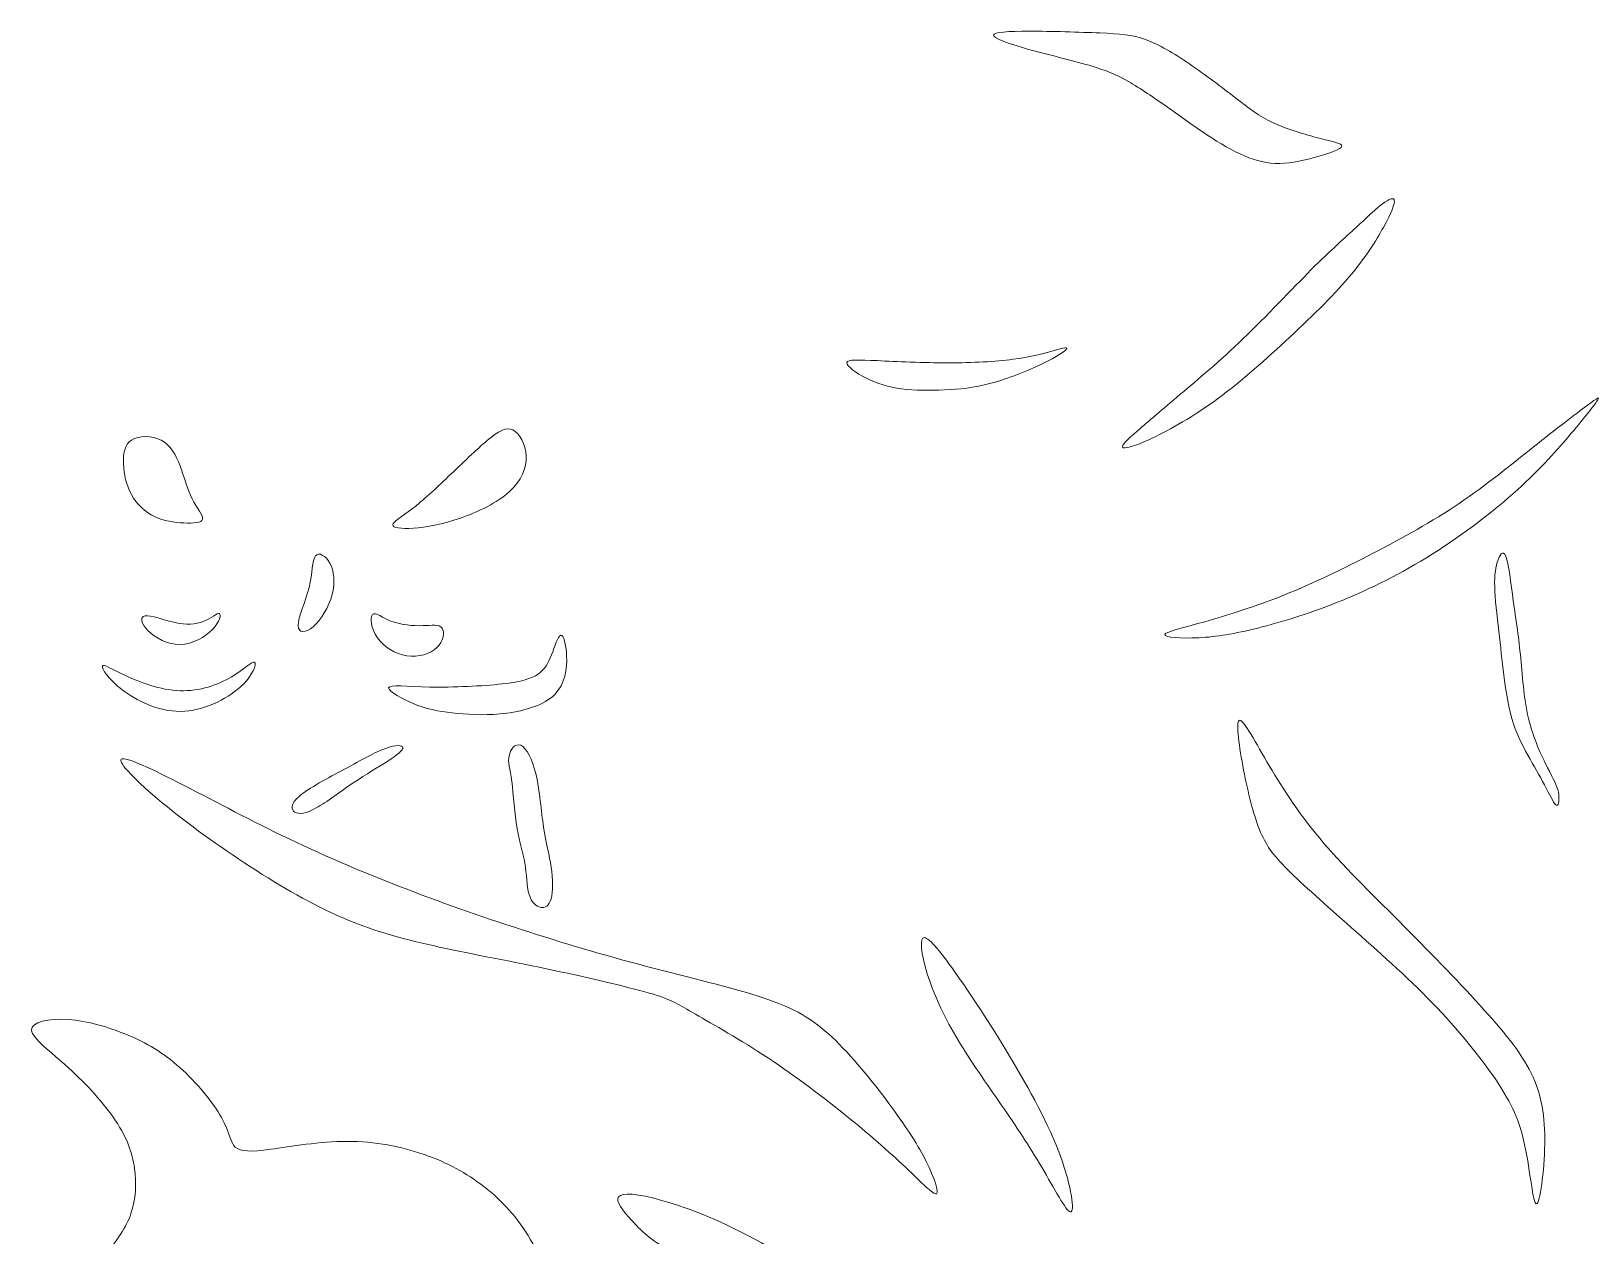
# Model space of a CAD drawing. Header units: millimetres. Extents: x -6423 to -1759, y 6 to 2012.
# Drawn here: x -2096.12 to -2071.8, y 1458.95 to 1477.71 of the extents above; entities that cross this region are included whole.
import ezdxf

# ---------------------------------------------------------------- set-up
doc = ezdxf.new("R2010")
doc.units = ezdxf.units.MM
doc.header["$MEASUREMENT"] = 0
doc.layers.add('layer 1', color=7, linetype='Continuous')

msp = doc.modelspace()

# ---------------------------------------------------------------- linework, layer by layer
at = {"layer": 'layer 1', "color": 177, "lineweight": 9}
for points, knots in [([(-2081.1218, 1477.6457), (-2081.1218, 1477.6937), (-2080.8957, 1477.7073), (-2080.5601, 1477.7073), (-2080.5601, 1477.7073), (-2080.2243, 1477.7073), (-2079.779, 1477.6937), (-2079.464, 1477.6799), (-2079.464, 1477.6799), (-2079.1489, 1477.6663), (-2078.9639, 1477.6526), (-2078.7549, 1477.5771), (-2078.7549, 1477.5771), (-2078.546, 1477.5017), (-2078.3131, 1477.3648), (-2078.0665, 1477.197), (-2078.0665, 1477.197), (-2077.8198, 1477.0292), (-2077.5595, 1476.8304), (-2077.3506, 1476.6695), (-2077.3506, 1476.6695), (-2077.1418, 1476.5085), (-2076.9842, 1476.3852), (-2076.7649, 1476.2825), (-2076.7649, 1476.2825), (-2076.5458, 1476.1798), (-2076.2649, 1476.0975), (-2076.0491, 1476.0427), (-2076.0491, 1476.0427), (-2075.8332, 1475.9879), (-2075.6826, 1475.9605), (-2075.6928, 1475.9159), (-2075.6928, 1475.9159), (-2075.703, 1475.8715), (-2075.8745, 1475.8098), (-2076.0662, 1475.7549), (-2076.0662, 1475.7549), (-2076.258, 1475.7001), (-2076.4705, 1475.6522), (-2076.6622, 1475.6488), (-2076.6622, 1475.6488), (-2076.8541, 1475.6453), (-2077.0252, 1475.6865), (-2077.2102, 1475.7651), (-2077.2102, 1475.7651), (-2077.3952, 1475.8441), (-2077.594, 1475.9605), (-2077.796, 1476.094), (-2077.796, 1476.094), (-2077.998, 1476.2277), (-2078.2035, 1476.3784), (-2078.4125, 1476.5256), (-2078.4125, 1476.5256), (-2078.6213, 1476.673), (-2078.8337, 1476.8168), (-2079.0187, 1476.9229), (-2079.0187, 1476.9229), (-2079.2037, 1477.0292), (-2079.3613, 1477.0977), (-2079.632, 1477.1763), (-2079.632, 1477.1763), (-2079.9025, 1477.2551), (-2080.2861, 1477.3443), (-2080.5909, 1477.4299), (-2080.5909, 1477.4299), (-2080.8957, 1477.5156), (-2081.1218, 1477.5977), (-2081.1218, 1477.6457)], [0, 0, 0, 0, 0.0555556, 0.0555556, 0.0555556, 0.0555556, 0.1111111, 0.1111111, 0.1111111, 0.1111111, 0.1666667, 0.1666667, 0.1666667, 0.1666667, 0.2222222, 0.2222222, 0.2222222, 0.2222222, 0.2777778, 0.2777778, 0.2777778, 0.2777778, 0.3333333, 0.3333333, 0.3333333, 0.3333333, 0.3888889, 0.3888889, 0.3888889, 0.3888889, 0.4444444, 0.4444444, 0.4444444, 0.4444444, 0.5, 0.5, 0.5, 0.5, 0.5555556, 0.5555556, 0.5555556, 0.5555556, 0.6111111, 0.6111111, 0.6111111, 0.6111111, 0.6666667, 0.6666667, 0.6666667, 0.6666667, 0.7222222, 0.7222222, 0.7222222, 0.7222222, 0.7777778, 0.7777778, 0.7777778, 0.7777778, 0.8333333, 0.8333333, 0.8333333, 0.8333333, 0.8888889, 0.8888889, 0.8888889, 0.8888889, 1, 1, 1, 1]), ([(-2079.1114, 1471.2269), (-2079.1352, 1471.2543), (-2079.0394, 1471.3433), (-2078.8785, 1471.4838), (-2078.8785, 1471.4838), (-2078.7176, 1471.6242), (-2078.4913, 1471.8161), (-2078.2105, 1472.0524), (-2078.2105, 1472.0524), (-2077.9295, 1472.2887), (-2077.594, 1472.5695), (-2077.2309, 1472.919), (-2077.2309, 1472.919), (-2076.8678, 1473.2683), (-2076.4773, 1473.6861), (-2076.169, 1473.9944), (-2076.169, 1473.9944), (-2075.8607, 1474.3026), (-2075.6347, 1474.5014), (-2075.4703, 1474.6522), (-2075.4703, 1474.6522), (-2075.306, 1474.8027), (-2075.2031, 1474.9055), (-2075.1004, 1474.9878), (-2075.1004, 1474.9878), (-2074.9977, 1475.0699), (-2074.895, 1475.1316), (-2074.8778, 1475.0803), (-2074.8778, 1475.0803), (-2074.8607, 1475.0288), (-2074.9291, 1474.8645), (-2075.0457, 1474.6522), (-2075.0457, 1474.6522), (-2075.162, 1474.4397), (-2075.3264, 1474.1793), (-2075.5869, 1473.8745), (-2075.5869, 1473.8745), (-2075.8472, 1473.5697), (-2076.2033, 1473.2203), (-2076.5733, 1472.8778), (-2076.5733, 1472.8778), (-2076.9431, 1472.5352), (-2077.3268, 1472.1996), (-2077.7002, 1471.9324), (-2077.7002, 1471.9324), (-2078.0735, 1471.6653), (-2078.4364, 1471.4666), (-2078.69, 1471.3502), (-2078.69, 1471.3502), (-2078.9436, 1471.2338), (-2079.0873, 1471.1995), (-2079.1114, 1471.2269)], [0, 0, 0, 0, 0.0714286, 0.0714286, 0.0714286, 0.0714286, 0.1428571, 0.1428571, 0.1428571, 0.1428571, 0.2142857, 0.2142857, 0.2142857, 0.2142857, 0.2857143, 0.2857143, 0.2857143, 0.2857143, 0.3571429, 0.3571429, 0.3571429, 0.3571429, 0.4285714, 0.4285714, 0.4285714, 0.4285714, 0.5, 0.5, 0.5, 0.5, 0.5714286, 0.5714286, 0.5714286, 0.5714286, 0.6428571, 0.6428571, 0.6428571, 0.6428571, 0.7142857, 0.7142857, 0.7142857, 0.7142857, 0.7857143, 0.7857143, 0.7857143, 0.7857143, 0.8571429, 0.8571429, 0.8571429, 0.8571429, 1, 1, 1, 1]), ([(-2083.4064, 1472.5456), (-2083.3962, 1472.597), (-2083.2249, 1472.5901), (-2082.9304, 1472.5764), (-2082.9304, 1472.5764), (-2082.6358, 1472.5627), (-2082.218, 1472.5422), (-2081.8308, 1472.5422), (-2081.8308, 1472.5422), (-2081.4438, 1472.5422), (-2081.0876, 1472.5627), (-2080.8204, 1472.597), (-2080.8204, 1472.597), (-2080.5533, 1472.6311), (-2080.3752, 1472.6791), (-2080.228, 1472.7202), (-2080.228, 1472.7202), (-2080.0806, 1472.7614), (-2079.964, 1472.7957), (-2079.9779, 1472.7647), (-2079.9779, 1472.7647), (-2079.9915, 1472.734), (-2080.1355, 1472.6381), (-2080.3615, 1472.5284), (-2080.3615, 1472.5284), (-2080.5876, 1472.4188), (-2080.8958, 1472.2955), (-2081.1631, 1472.2236), (-2081.1631, 1472.2236), (-2081.4301, 1472.1518), (-2081.6562, 1472.1312), (-2081.8856, 1472.1207), (-2081.8856, 1472.1207), (-2082.1153, 1472.1105), (-2082.3481, 1472.1105), (-2082.5536, 1472.1379), (-2082.5536, 1472.1379), (-2082.7591, 1472.1654), (-2082.9373, 1472.2202), (-2083.1017, 1472.3025), (-2083.1017, 1472.3025), (-2083.266, 1472.3847), (-2083.4167, 1472.4941), (-2083.4064, 1472.5456)], [0, 0, 0, 0, 0.0833333, 0.0833333, 0.0833333, 0.0833333, 0.1666667, 0.1666667, 0.1666667, 0.1666667, 0.25, 0.25, 0.25, 0.25, 0.3333333, 0.3333333, 0.3333333, 0.3333333, 0.4166667, 0.4166667, 0.4166667, 0.4166667, 0.5, 0.5, 0.5, 0.5, 0.5833333, 0.5833333, 0.5833333, 0.5833333, 0.6666667, 0.6666667, 0.6666667, 0.6666667, 0.75, 0.75, 0.75, 0.75, 0.8333333, 0.8333333, 0.8333333, 0.8333333, 1, 1, 1, 1]), ([(-2078.4536, 1468.3088), (-2078.4503, 1468.3498), (-2078.1831, 1468.4115), (-2077.8302, 1468.5107), (-2077.8302, 1468.5107), (-2077.4775, 1468.6101), (-2077.0391, 1468.7471), (-2076.5869, 1468.9286), (-2076.5869, 1468.9286), (-2076.1349, 1469.1102), (-2075.669, 1469.3361), (-2075.2065, 1469.576), (-2075.2065, 1469.576), (-2074.7443, 1469.8157), (-2074.2853, 1470.0691), (-2073.8639, 1470.3535), (-2073.8639, 1470.3535), (-2073.4427, 1470.6377), (-2073.0591, 1470.9528), (-2072.7096, 1471.2303), (-2072.7096, 1471.2303), (-2072.3603, 1471.5079), (-2072.0452, 1471.7474), (-2071.8704, 1471.8776), (-2071.8704, 1471.8776), (-2071.6959, 1472.0078), (-2071.6616, 1472.0285), (-2071.7233, 1471.9392), (-2071.7233, 1471.9392), (-2071.7849, 1471.8502), (-2071.9425, 1471.6516), (-2072.1581, 1471.3982), (-2072.1581, 1471.3982), (-2072.3739, 1471.1448), (-2072.6481, 1470.8365), (-2073.0283, 1470.5007), (-2073.0283, 1470.5007), (-2073.4084, 1470.1651), (-2073.8947, 1469.8021), (-2074.3743, 1469.5074), (-2074.3743, 1469.5074), (-2074.8538, 1469.213), (-2075.3264, 1468.9868), (-2075.7752, 1468.8087), (-2075.7752, 1468.8087), (-2076.2238, 1468.6305), (-2076.6486, 1468.5004), (-2077.0048, 1468.4115), (-2077.0048, 1468.4115), (-2077.3611, 1468.3224), (-2077.6487, 1468.2744), (-2077.9227, 1468.2608), (-2077.9227, 1468.2608), (-2078.1968, 1468.2469), (-2078.4571, 1468.2675), (-2078.4536, 1468.3088)], [0, 0, 0, 0, 0.0666667, 0.0666667, 0.0666667, 0.0666667, 0.1333333, 0.1333333, 0.1333333, 0.1333333, 0.2, 0.2, 0.2, 0.2, 0.2666667, 0.2666667, 0.2666667, 0.2666667, 0.3333333, 0.3333333, 0.3333333, 0.3333333, 0.4, 0.4, 0.4, 0.4, 0.4666667, 0.4666667, 0.4666667, 0.4666667, 0.5333333, 0.5333333, 0.5333333, 0.5333333, 0.6, 0.6, 0.6, 0.6, 0.6666667, 0.6666667, 0.6666667, 0.6666667, 0.7333333, 0.7333333, 0.7333333, 0.7333333, 0.8, 0.8, 0.8, 0.8, 0.8666667, 0.8666667, 0.8666667, 0.8666667, 1, 1, 1, 1]), ([(-2090.4828, 1470.0211), (-2090.4794, 1470.0691), (-2090.3424, 1470.1446), (-2090.178, 1470.2712), (-2090.178, 1470.2712), (-2090.0137, 1470.398), (-2089.8218, 1470.5762), (-2089.6129, 1470.7747), (-2089.6129, 1470.7747), (-2089.4038, 1470.9733), (-2089.1779, 1471.1926), (-2089.0067, 1471.3365), (-2089.0067, 1471.3365), (-2088.8354, 1471.4805), (-2088.7189, 1471.5489), (-2088.6127, 1471.4975), (-2088.6127, 1471.4975), (-2088.5065, 1471.4462), (-2088.4108, 1471.2749), (-2088.4038, 1471.0899), (-2088.4038, 1471.0899), (-2088.3969, 1470.9049), (-2088.4792, 1470.7063), (-2088.6674, 1470.535), (-2088.6674, 1470.535), (-2088.8559, 1470.3637), (-2089.1505, 1470.2199), (-2089.4279, 1470.1239), (-2089.4279, 1470.1239), (-2089.7054, 1470.0281), (-2089.9658, 1469.9801), (-2090.1609, 1469.9664), (-2090.1609, 1469.9664), (-2090.356, 1469.9527), (-2090.4863, 1469.9733), (-2090.4828, 1470.0211)], [0, 0, 0, 0, 0.1, 0.1, 0.1, 0.1, 0.2, 0.2, 0.2, 0.2, 0.3, 0.3, 0.3, 0.3, 0.4, 0.4, 0.4, 0.4, 0.5, 0.5, 0.5, 0.5, 0.6, 0.6, 0.6, 0.6, 0.7, 0.7, 0.7, 0.7, 0.8, 0.8, 0.8, 0.8, 1, 1, 1, 1]), ([(-2093.4457, 1470.1069), (-2093.4593, 1470.0486), (-2093.5895, 1470.0419), (-2093.7368, 1470.0486), (-2093.7368, 1470.0486), (-2093.8841, 1470.0554), (-2094.0484, 1470.076), (-2094.1958, 1470.1479), (-2094.1958, 1470.1479), (-2094.343, 1470.2199), (-2094.4733, 1470.3432), (-2094.5554, 1470.4905), (-2094.5554, 1470.4905), (-2094.6376, 1470.6377), (-2094.6719, 1470.809), (-2094.6787, 1470.9666), (-2094.6787, 1470.9666), (-2094.6857, 1471.1242), (-2094.665, 1471.268), (-2094.5519, 1471.34), (-2094.5519, 1471.34), (-2094.4389, 1471.4118), (-2094.2334, 1471.4118), (-2094.0897, 1471.3365), (-2094.0897, 1471.3365), (-2093.9457, 1471.2611), (-2093.8635, 1471.1105), (-2093.7985, 1470.9392), (-2093.7985, 1470.9392), (-2093.7334, 1470.7679), (-2093.6854, 1470.5762), (-2093.61, 1470.4254), (-2093.61, 1470.4254), (-2093.5347, 1470.2747), (-2093.4318, 1470.1651), (-2093.4457, 1470.1069)], [0, 0, 0, 0, 0.1, 0.1, 0.1, 0.1, 0.2, 0.2, 0.2, 0.2, 0.3, 0.3, 0.3, 0.3, 0.4, 0.4, 0.4, 0.4, 0.5, 0.5, 0.5, 0.5, 0.6, 0.6, 0.6, 0.6, 0.7, 0.7, 0.7, 0.7, 0.8, 0.8, 0.8, 0.8, 1, 1, 1, 1]), ([(-2091.6885, 1469.5348), (-2091.7399, 1469.4663), (-2091.733, 1469.2677), (-2091.7879, 1469.0452), (-2091.7879, 1469.0452), (-2091.8426, 1468.8224), (-2091.9591, 1468.5757), (-2091.9591, 1468.4525), (-2091.9591, 1468.4525), (-2091.9591, 1468.3292), (-2091.8426, 1468.3292), (-2091.7228, 1468.4319), (-2091.7228, 1468.4319), (-2091.6029, 1468.5347), (-2091.4797, 1468.7401), (-2091.4282, 1468.9321), (-2091.4282, 1468.9321), (-2091.3769, 1469.1238), (-2091.3975, 1469.3018), (-2091.4625, 1469.4218), (-2091.4625, 1469.4218), (-2091.5276, 1469.5417), (-2091.6372, 1469.6034), (-2091.6885, 1469.5348)], [0, 0, 0, 0, 0.1428571, 0.1428571, 0.1428571, 0.1428571, 0.2857143, 0.2857143, 0.2857143, 0.2857143, 0.4285714, 0.4285714, 0.4285714, 0.4285714, 0.5714286, 0.5714286, 0.5714286, 0.5714286, 0.7142857, 0.7142857, 0.7142857, 0.7142857, 1, 1, 1, 1]), ([(-2073.1377, 1469.528), (-2073.0934, 1469.4184), (-2073.0591, 1469.1102), (-2073.0213, 1468.8327), (-2073.0213, 1468.8327), (-2072.9836, 1468.5552), (-2072.9425, 1468.3088), (-2072.9117, 1468.0004), (-2072.9117, 1468.0004), (-2072.8809, 1467.6922), (-2072.8603, 1467.3222), (-2072.7851, 1467.0037), (-2072.7851, 1467.0037), (-2072.7096, 1466.6852), (-2072.5795, 1466.418), (-2072.4871, 1466.2365), (-2072.4871, 1466.2365), (-2072.3946, 1466.0549), (-2072.3398, 1465.959), (-2072.3192, 1465.8563), (-2072.3192, 1465.8563), (-2072.2986, 1465.7534), (-2072.3123, 1465.6438), (-2072.3466, 1465.6507), (-2072.3466, 1465.6507), (-2072.3809, 1465.6576), (-2072.4356, 1465.7808), (-2072.5077, 1465.9178), (-2072.5077, 1465.9178), (-2072.5795, 1466.0549), (-2072.6686, 1466.2056), (-2072.761, 1466.37), (-2072.761, 1466.37), (-2072.8535, 1466.5343), (-2072.9494, 1466.7126), (-2073.0178, 1466.9214), (-2073.0178, 1466.9214), (-2073.0865, 1467.1303), (-2073.1275, 1467.3702), (-2073.1584, 1467.5962), (-2073.1584, 1467.5962), (-2073.1892, 1467.8223), (-2073.2098, 1468.0346), (-2073.2371, 1468.2745), (-2073.2371, 1468.2745), (-2073.2645, 1468.5142), (-2073.2989, 1468.7812), (-2073.3091, 1468.9833), (-2073.3091, 1468.9833), (-2073.3194, 1469.1855), (-2073.3056, 1469.3224), (-2073.2714, 1469.4356), (-2073.2714, 1469.4356), (-2073.2371, 1469.5486), (-2073.1824, 1469.6376), (-2073.1377, 1469.528)], [0, 0, 0, 0, 0.0666667, 0.0666667, 0.0666667, 0.0666667, 0.1333333, 0.1333333, 0.1333333, 0.1333333, 0.2, 0.2, 0.2, 0.2, 0.2666667, 0.2666667, 0.2666667, 0.2666667, 0.3333333, 0.3333333, 0.3333333, 0.3333333, 0.4, 0.4, 0.4, 0.4, 0.4666667, 0.4666667, 0.4666667, 0.4666667, 0.5333333, 0.5333333, 0.5333333, 0.5333333, 0.6, 0.6, 0.6, 0.6, 0.6666667, 0.6666667, 0.6666667, 0.6666667, 0.7333333, 0.7333333, 0.7333333, 0.7333333, 0.8, 0.8, 0.8, 0.8, 0.8666667, 0.8666667, 0.8666667, 0.8666667, 1, 1, 1, 1]), ([(-2094.343, 1468.6031), (-2094.2539, 1468.6169), (-2094.0484, 1468.5347), (-2093.8739, 1468.497), (-2093.8739, 1468.497), (-2093.6991, 1468.4594), (-2093.5551, 1468.4662), (-2093.4355, 1468.5142), (-2093.4355, 1468.5142), (-2093.3155, 1468.5621), (-2093.2195, 1468.6511), (-2093.1854, 1468.6375), (-2093.1854, 1468.6375), (-2093.1511, 1468.6238), (-2093.1785, 1468.5072), (-2093.2915, 1468.3909), (-2093.2915, 1468.3909), (-2093.4045, 1468.2745), (-2093.6033, 1468.1579), (-2093.7985, 1468.1544), (-2093.7985, 1468.1544), (-2093.9937, 1468.1511), (-2094.1854, 1468.2608), (-2094.2951, 1468.3702), (-2094.2951, 1468.3702), (-2094.4047, 1468.4799), (-2094.432, 1468.5895), (-2094.343, 1468.6031)], [0, 0, 0, 0, 0.125, 0.125, 0.125, 0.125, 0.25, 0.25, 0.25, 0.25, 0.375, 0.375, 0.375, 0.375, 0.5, 0.5, 0.5, 0.5, 0.625, 0.625, 0.625, 0.625, 0.75, 0.75, 0.75, 0.75, 1, 1, 1, 1]), ([(-2090.7981, 1468.6238), (-2090.7536, 1468.6648), (-2090.6439, 1468.5689), (-2090.4966, 1468.5142), (-2090.4966, 1468.5142), (-2090.3493, 1468.4594), (-2090.1644, 1468.4457), (-2090.017, 1468.4492), (-2090.017, 1468.4492), (-2089.8697, 1468.4525), (-2089.7602, 1468.4729), (-2089.7156, 1468.4115), (-2089.7156, 1468.4115), (-2089.6711, 1468.3498), (-2089.6917, 1468.2059), (-2089.7944, 1468.1066), (-2089.7944, 1468.1066), (-2089.8971, 1468.0071), (-2090.0821, 1467.9525), (-2090.2636, 1467.9798), (-2090.2636, 1467.9798), (-2090.4451, 1468.0072), (-2090.6233, 1468.1168), (-2090.7226, 1468.2608), (-2090.7226, 1468.2608), (-2090.822, 1468.4045), (-2090.8426, 1468.5827), (-2090.7981, 1468.6238)], [0, 0, 0, 0, 0.125, 0.125, 0.125, 0.125, 0.25, 0.25, 0.25, 0.25, 0.375, 0.375, 0.375, 0.375, 0.5, 0.5, 0.5, 0.5, 0.625, 0.625, 0.625, 0.625, 0.75, 0.75, 0.75, 0.75, 1, 1, 1, 1]), ([(-2090.548, 1467.4831), (-2090.5343, 1467.5346), (-2090.2671, 1467.5003), (-2089.904, 1467.4933), (-2089.904, 1467.4933), (-2089.541, 1467.4866), (-2089.0821, 1467.5072), (-2088.777, 1467.5413), (-2088.777, 1467.5413), (-2088.4722, 1467.5756), (-2088.3216, 1467.6236), (-2088.2188, 1467.6956), (-2088.2188, 1467.6956), (-2088.1161, 1467.7675), (-2088.0612, 1467.8633), (-2088.0098, 1467.9935), (-2088.0098, 1467.9935), (-2087.9585, 1468.1238), (-2087.9105, 1468.2881), (-2087.866, 1468.2984), (-2087.866, 1468.2984), (-2087.8216, 1468.3088), (-2087.7803, 1468.1648), (-2087.7736, 1467.9729), (-2087.7736, 1467.9729), (-2087.7668, 1467.7811), (-2087.7942, 1467.5413), (-2087.9585, 1467.377), (-2087.9585, 1467.377), (-2088.1229, 1467.2125), (-2088.4243, 1467.1235), (-2088.7051, 1467.0858), (-2088.7051, 1467.0858), (-2088.9861, 1467.0482), (-2089.2464, 1467.0618), (-2089.4724, 1467.0823), (-2089.4724, 1467.0823), (-2089.6985, 1467.1029), (-2089.8903, 1467.1303), (-2090.1062, 1467.2125), (-2090.1062, 1467.2125), (-2090.3218, 1467.2948), (-2090.5616, 1467.4318), (-2090.548, 1467.4831)], [0, 0, 0, 0, 0.0833333, 0.0833333, 0.0833333, 0.0833333, 0.1666667, 0.1666667, 0.1666667, 0.1666667, 0.25, 0.25, 0.25, 0.25, 0.3333333, 0.3333333, 0.3333333, 0.3333333, 0.4166667, 0.4166667, 0.4166667, 0.4166667, 0.5, 0.5, 0.5, 0.5, 0.5833333, 0.5833333, 0.5833333, 0.5833333, 0.6666667, 0.6666667, 0.6666667, 0.6666667, 0.75, 0.75, 0.75, 0.75, 0.8333333, 0.8333333, 0.8333333, 0.8333333, 1, 1, 1, 1]), ([(-2095.0075, 1467.8187), (-2094.9939, 1467.8565), (-2094.8704, 1467.7742), (-2094.6479, 1467.6715), (-2094.6479, 1467.6715), (-2094.4253, 1467.5688), (-2094.1033, 1467.4455), (-2093.7985, 1467.4353), (-2093.7985, 1467.4353), (-2093.4935, 1467.4249), (-2093.2059, 1467.5278), (-2093.0004, 1467.6476), (-2093.0004, 1467.6476), (-2092.7948, 1467.7675), (-2092.6715, 1467.9044), (-2092.6372, 1467.8804), (-2092.6372, 1467.8804), (-2092.6029, 1467.8565), (-2092.6578, 1467.6715), (-2092.8669, 1467.4868), (-2092.8669, 1467.4868), (-2093.0758, 1467.3017), (-2093.4388, 1467.1166), (-2093.7916, 1467.1132), (-2093.7916, 1467.1132), (-2094.1444, 1467.1098), (-2094.4869, 1467.2879), (-2094.7061, 1467.4557), (-2094.7061, 1467.4557), (-2094.9253, 1467.6236), (-2095.0213, 1467.7811), (-2095.0075, 1467.8187)], [0, 0, 0, 0, 0.1111111, 0.1111111, 0.1111111, 0.1111111, 0.2222222, 0.2222222, 0.2222222, 0.2222222, 0.3333333, 0.3333333, 0.3333333, 0.3333333, 0.4444444, 0.4444444, 0.4444444, 0.4444444, 0.5555556, 0.5555556, 0.5555556, 0.5555556, 0.6666667, 0.6666667, 0.6666667, 0.6666667, 0.7777778, 0.7777778, 0.7777778, 0.7777778, 1, 1, 1, 1]), ([(-2077.2925, 1466.9727), (-2077.2377, 1467.007), (-2077.0732, 1466.6919), (-2076.8609, 1466.3287), (-2076.8609, 1466.3287), (-2076.6486, 1465.9658), (-2076.3883, 1465.5547), (-2076.0388, 1465.137), (-2076.0388, 1465.137), (-2075.6896, 1464.719), (-2075.2511, 1464.2942), (-2074.8058, 1463.8491), (-2074.8058, 1463.8491), (-2074.3605, 1463.4038), (-2073.9084, 1462.938), (-2073.5454, 1462.5406), (-2073.5454, 1462.5406), (-2073.1824, 1462.1434), (-2072.9083, 1461.8144), (-2072.7439, 1461.4787), (-2072.7439, 1461.4787), (-2072.5795, 1461.1431), (-2072.5248, 1460.8007), (-2072.5315, 1460.3759), (-2072.5315, 1460.3759), (-2072.5383, 1459.9512), (-2072.6069, 1459.4442), (-2072.6616, 1459.4442), (-2072.6616, 1459.4442), (-2072.7165, 1459.4442), (-2072.7576, 1459.9512), (-2072.8398, 1460.3416), (-2072.8398, 1460.3416), (-2072.9219, 1460.7321), (-2073.0452, 1461.0062), (-2073.2851, 1461.3624), (-2073.2851, 1461.3624), (-2073.5248, 1461.7186), (-2073.8811, 1462.157), (-2074.2853, 1462.5749), (-2074.2853, 1462.5749), (-2074.6894, 1462.9927), (-2075.1414, 1463.39), (-2075.5457, 1463.7463), (-2075.5457, 1463.7463), (-2075.9499, 1464.1025), (-2076.306, 1464.4176), (-2076.5391, 1464.6505), (-2076.5391, 1464.6505), (-2076.7719, 1464.8834), (-2076.8815, 1465.0341), (-2076.9774, 1465.2738), (-2076.9774, 1465.2738), (-2077.0732, 1465.5137), (-2077.1555, 1465.8424), (-2077.2239, 1466.1987), (-2077.2239, 1466.1987), (-2077.2926, 1466.5549), (-2077.3474, 1466.9386), (-2077.2925, 1466.9727)], [0, 0, 0, 0, 0.0625, 0.0625, 0.0625, 0.0625, 0.125, 0.125, 0.125, 0.125, 0.1875, 0.1875, 0.1875, 0.1875, 0.25, 0.25, 0.25, 0.25, 0.3125, 0.3125, 0.3125, 0.3125, 0.375, 0.375, 0.375, 0.375, 0.4375, 0.4375, 0.4375, 0.4375, 0.5, 0.5, 0.5, 0.5, 0.5625, 0.5625, 0.5625, 0.5625, 0.625, 0.625, 0.625, 0.625, 0.6875, 0.6875, 0.6875, 0.6875, 0.75, 0.75, 0.75, 0.75, 0.8125, 0.8125, 0.8125, 0.8125, 0.875, 0.875, 0.875, 0.875, 1, 1, 1, 1]), ([(-2094.713, 1466.3699), (-2094.6513, 1466.4179), (-2094.2266, 1466.2124), (-2093.7334, 1465.959), (-2093.7334, 1465.959), (-2093.2402, 1465.7056), (-2092.6784, 1465.404), (-2092.0892, 1465.1232), (-2092.0892, 1465.1232), (-2091.5002, 1464.8422), (-2090.8836, 1464.5819), (-2090.2601, 1464.3422), (-2090.2601, 1464.3422), (-2089.6368, 1464.1025), (-2089.0067, 1463.8832), (-2088.3628, 1463.6778), (-2088.3628, 1463.6778), (-2087.7188, 1463.4723), (-2087.061, 1463.2805), (-2086.4034, 1463.1092), (-2086.4034, 1463.1092), (-2085.7458, 1462.938), (-2085.0882, 1462.7873), (-2084.6225, 1462.6227), (-2084.6225, 1462.6227), (-2084.1566, 1462.4583), (-2083.8825, 1462.2803), (-2083.5812, 1461.9858), (-2083.5812, 1461.9858), (-2083.2797, 1461.6911), (-2082.9509, 1461.2801), (-2082.7043, 1460.9444), (-2082.7043, 1460.9444), (-2082.4577, 1460.6088), (-2082.2933, 1460.3485), (-2082.17, 1460.1019), (-2082.17, 1460.1019), (-2082.0467, 1459.8552), (-2081.9645, 1459.6223), (-2082.0124, 1459.6018), (-2082.0124, 1459.6018), (-2082.0604, 1459.5813), (-2082.2384, 1459.7732), (-2082.4919, 1460.0128), (-2082.4919, 1460.0128), (-2082.7453, 1460.2526), (-2083.0743, 1460.5404), (-2083.4579, 1460.8485), (-2083.4579, 1460.8485), (-2083.8415, 1461.1568), (-2084.2799, 1461.4857), (-2084.7114, 1461.7666), (-2084.7114, 1461.7666), (-2085.1431, 1462.0474), (-2085.5677, 1462.2803), (-2085.8144, 1462.4242), (-2085.8144, 1462.4242), (-2086.061, 1462.568), (-2086.1294, 1462.6227), (-2086.4856, 1462.7256), (-2086.4856, 1462.7256), (-2086.842, 1462.8283), (-2087.4859, 1462.979), (-2088.1092, 1463.1092), (-2088.1092, 1463.1092), (-2088.7325, 1463.2393), (-2089.3354, 1463.3489), (-2089.8561, 1463.4653), (-2089.8561, 1463.4653), (-2090.3767, 1463.5819), (-2090.8151, 1463.7052), (-2091.274, 1463.9038), (-2091.274, 1463.9038), (-2091.733, 1464.1025), (-2092.2126, 1464.3765), (-2092.6989, 1464.6917), (-2092.6989, 1464.6917), (-2093.1854, 1465.0068), (-2093.6785, 1465.363), (-2094.0758, 1465.6917), (-2094.0758, 1465.6917), (-2094.4731, 1466.0206), (-2094.7746, 1466.322), (-2094.713, 1466.3699)], [0, 0, 0, 0, 0.0454545, 0.0454545, 0.0454545, 0.0454545, 0.0909091, 0.0909091, 0.0909091, 0.0909091, 0.1363636, 0.1363636, 0.1363636, 0.1363636, 0.1818182, 0.1818182, 0.1818182, 0.1818182, 0.2272727, 0.2272727, 0.2272727, 0.2272727, 0.2727273, 0.2727273, 0.2727273, 0.2727273, 0.3181818, 0.3181818, 0.3181818, 0.3181818, 0.3636364, 0.3636364, 0.3636364, 0.3636364, 0.4090909, 0.4090909, 0.4090909, 0.4090909, 0.4545455, 0.4545455, 0.4545455, 0.4545455, 0.5, 0.5, 0.5, 0.5, 0.5454545, 0.5454545, 0.5454545, 0.5454545, 0.5909091, 0.5909091, 0.5909091, 0.5909091, 0.6363636, 0.6363636, 0.6363636, 0.6363636, 0.6818182, 0.6818182, 0.6818182, 0.6818182, 0.7272727, 0.7272727, 0.7272727, 0.7272727, 0.7727273, 0.7727273, 0.7727273, 0.7727273, 0.8181818, 0.8181818, 0.8181818, 0.8181818, 0.8636364, 0.8636364, 0.8636364, 0.8636364, 0.9090909, 0.9090909, 0.9090909, 0.9090909, 1, 1, 1, 1]), ([(-2091.9385, 1465.7946), (-2092.0825, 1465.6713), (-2092.0688, 1465.5821), (-2092.0071, 1465.5445), (-2092.0071, 1465.5445), (-2091.9453, 1465.5068), (-2091.8358, 1465.5205), (-2091.6748, 1465.6096), (-2091.6748, 1465.6096), (-2091.514, 1465.6987), (-2091.3016, 1465.863), (-2091.0994, 1466.0001), (-2091.0994, 1466.0001), (-2090.8973, 1466.1371), (-2090.7056, 1466.2467), (-2090.5616, 1466.3391), (-2090.5616, 1466.3391), (-2090.4177, 1466.4316), (-2090.3218, 1466.507), (-2090.3252, 1466.5482), (-2090.3252, 1466.5482), (-2090.3287, 1466.5892), (-2090.4316, 1466.596), (-2090.5925, 1466.5378), (-2090.5925, 1466.5378), (-2090.7536, 1466.4796), (-2090.9727, 1466.3563), (-2091.2329, 1466.2158), (-2091.2329, 1466.2158), (-2091.4933, 1466.0754), (-2091.7948, 1465.9178), (-2091.9385, 1465.7946)], [0, 0, 0, 0, 0.1111111, 0.1111111, 0.1111111, 0.1111111, 0.2222222, 0.2222222, 0.2222222, 0.2222222, 0.3333333, 0.3333333, 0.3333333, 0.3333333, 0.4444444, 0.4444444, 0.4444444, 0.4444444, 0.5555556, 0.5555556, 0.5555556, 0.5555556, 0.6666667, 0.6666667, 0.6666667, 0.6666667, 0.7777778, 0.7777778, 0.7777778, 0.7777778, 1, 1, 1, 1]), ([(-2088.4894, 1466.5858), (-2088.4038, 1466.5482), (-2088.3079, 1466.37), (-2088.2497, 1466.1233), (-2088.2497, 1466.1233), (-2088.1913, 1465.8768), (-2088.1709, 1465.5616), (-2088.1331, 1465.3116), (-2088.1331, 1465.3116), (-2088.0955, 1465.0617), (-2088.0406, 1464.8767), (-2088.0132, 1464.6883), (-2088.0132, 1464.6883), (-2087.9858, 1464.4998), (-2087.9858, 1464.3081), (-2088.0167, 1464.1951), (-2088.0167, 1464.1951), (-2088.0476, 1464.0821), (-2088.1093, 1464.0476), (-2088.1778, 1464.0614), (-2088.1778, 1464.0614), (-2088.2462, 1464.0751), (-2088.3216, 1464.1368), (-2088.3593, 1464.2636), (-2088.3593, 1464.2636), (-2088.3969, 1464.3904), (-2088.3969, 1464.5819), (-2088.4243, 1464.7499), (-2088.4243, 1464.7499), (-2088.4518, 1464.9177), (-2088.5065, 1465.0617), (-2088.5443, 1465.2877), (-2088.5443, 1465.2877), (-2088.5819, 1465.5137), (-2088.6024, 1465.822), (-2088.6298, 1466.0241), (-2088.6298, 1466.0241), (-2088.6572, 1466.226), (-2088.6915, 1466.322), (-2088.6709, 1466.4214), (-2088.6709, 1466.4214), (-2088.6505, 1466.5207), (-2088.5751, 1466.6234), (-2088.4894, 1466.5858)], [0, 0, 0, 0, 0.0833333, 0.0833333, 0.0833333, 0.0833333, 0.1666667, 0.1666667, 0.1666667, 0.1666667, 0.25, 0.25, 0.25, 0.25, 0.3333333, 0.3333333, 0.3333333, 0.3333333, 0.4166667, 0.4166667, 0.4166667, 0.4166667, 0.5, 0.5, 0.5, 0.5, 0.5833333, 0.5833333, 0.5833333, 0.5833333, 0.6666667, 0.6666667, 0.6666667, 0.6666667, 0.75, 0.75, 0.75, 0.75, 0.8333333, 0.8333333, 0.8333333, 0.8333333, 1, 1, 1, 1]), ([(-2082.2248, 1463.5819), (-2082.17, 1463.6368), (-2082.0055, 1463.4449), (-2081.7725, 1463.1229), (-2081.7725, 1463.1229), (-2081.5397, 1462.8009), (-2081.2384, 1462.3489), (-2080.9299, 1461.8418), (-2080.9299, 1461.8418), (-2080.6219, 1461.335), (-2080.3066, 1460.7732), (-2080.1148, 1460.2801), (-2080.1148, 1460.2801), (-2079.923, 1459.7868), (-2079.8545, 1459.362), (-2079.9093, 1459.3209), (-2079.9093, 1459.3209), (-2079.964, 1459.2799), (-2080.1422, 1459.6223), (-2080.3341, 1459.9512), (-2080.3341, 1459.9512), (-2080.5258, 1460.2801), (-2080.7314, 1460.5952), (-2080.9575, 1460.924), (-2080.9575, 1460.924), (-2081.1835, 1461.2528), (-2081.4301, 1461.5953), (-2081.6355, 1461.931), (-2081.6355, 1461.931), (-2081.8411, 1462.2666), (-2082.0055, 1462.5954), (-2082.1153, 1462.9106), (-2082.1153, 1462.9106), (-2082.2248, 1463.2256), (-2082.2796, 1463.527), (-2082.2248, 1463.5819)], [0, 0, 0, 0, 0.1, 0.1, 0.1, 0.1, 0.2, 0.2, 0.2, 0.2, 0.3, 0.3, 0.3, 0.3, 0.4, 0.4, 0.4, 0.4, 0.5, 0.5, 0.5, 0.5, 0.6, 0.6, 0.6, 0.6, 0.7, 0.7, 0.7, 0.7, 0.8, 0.8, 0.8, 0.8, 1, 1, 1, 1]), ([(-2096.1104, 1462.1501), (-2096.1172, 1462.2803), (-2095.8432, 1462.335), (-2095.5418, 1462.3146), (-2095.5418, 1462.3146), (-2095.2405, 1462.294), (-2094.9116, 1462.1981), (-2094.617, 1462.0747), (-2094.617, 1462.0747), (-2094.3224, 1461.9514), (-2094.0623, 1461.8008), (-2093.8018, 1461.5678), (-2093.8018, 1461.5678), (-2093.5415, 1461.335), (-2093.2812, 1461.0198), (-2093.1511, 1460.7868), (-2093.1511, 1460.7868), (-2093.0209, 1460.5539), (-2093.0209, 1460.4034), (-2092.9387, 1460.3279), (-2092.9387, 1460.3279), (-2092.8565, 1460.2526), (-2092.6921, 1460.2526), (-2092.3839, 1460.2936), (-2092.3839, 1460.2936), (-2092.0756, 1460.3348), (-2091.6235, 1460.4171), (-2091.1919, 1460.4171), (-2091.1919, 1460.4171), (-2090.7604, 1460.4171), (-2090.3493, 1460.3348), (-2089.9931, 1460.2115), (-2089.9931, 1460.2115), (-2089.6368, 1460.0881), (-2089.3354, 1459.9238), (-2089.0614, 1459.7115), (-2089.0614, 1459.7115), (-2088.7874, 1459.499), (-2088.5408, 1459.2386), (-2088.3353, 1458.8826), (-2088.3353, 1458.8826), (-2088.1298, 1458.5263), (-2087.9653, 1458.0741), (-2087.8969, 1457.6631), (-2087.8969, 1457.6631), (-2087.8283, 1457.2521), (-2087.8558, 1456.8822), (-2087.9653, 1456.5261), (-2087.9653, 1456.5261), (-2088.0749, 1456.1698), (-2088.2666, 1455.8272), (-2088.5065, 1455.5876), (-2088.5065, 1455.5876), (-2088.7462, 1455.3477), (-2089.0341, 1455.2106), (-2089.3628, 1455.1353), (-2089.3628, 1455.1353), (-2089.6915, 1455.06), (-2090.0616, 1455.0464), (-2090.356, 1455.0464), (-2090.356, 1455.0464), (-2090.6507, 1455.0464), (-2090.87, 1455.06), (-2090.8836, 1455.1149), (-2090.8836, 1455.1149), (-2090.8973, 1455.1696), (-2090.7056, 1455.2655), (-2090.4861, 1455.4095), (-2090.4861, 1455.4095), (-2090.2671, 1455.5533), (-2090.0204, 1455.7452), (-2089.8765, 1455.9506), (-2089.8765, 1455.9506), (-2089.7328, 1456.1561), (-2089.6915, 1456.3754), (-2089.6847, 1456.5946), (-2089.6847, 1456.5946), (-2089.678, 1456.8137), (-2089.7054, 1457.033), (-2089.8081, 1457.2454), (-2089.8081, 1457.2454), (-2089.911, 1457.4577), (-2090.089, 1457.6631), (-2090.3287, 1457.8138), (-2090.3287, 1457.8138), (-2090.5684, 1457.9647), (-2090.87, 1458.0606), (-2091.2262, 1458.0948), (-2091.2262, 1458.0948), (-2091.5823, 1458.129), (-2091.9933, 1458.1016), (-2092.3495, 1457.9508), (-2092.3495, 1457.9508), (-2092.7057, 1457.8001), (-2093.0072, 1457.5263), (-2093.2128, 1457.2385), (-2093.2128, 1457.2385), (-2093.4182, 1456.9507), (-2093.5278, 1456.6494), (-2093.5894, 1456.3685), (-2093.5894, 1456.3685), (-2093.6511, 1456.0875), (-2093.6648, 1455.8272), (-2093.6168, 1455.5122), (-2093.6168, 1455.5122), (-2093.569, 1455.197), (-2093.4593, 1454.8272), (-2093.2812, 1454.4299), (-2093.2812, 1454.4299), (-2093.1031, 1454.0326), (-2092.8565, 1453.6078), (-2092.6921, 1453.1967), (-2092.6921, 1453.1967), (-2092.5276, 1452.7857), (-2092.4455, 1452.3885), (-2092.4182, 1451.9705), (-2092.4182, 1451.9705), (-2092.3908, 1451.5526), (-2092.4182, 1451.1142), (-2092.4592, 1450.7786), (-2092.4592, 1450.7786), (-2092.5002, 1450.4429), (-2092.5551, 1450.21), (-2092.6304, 1450.2168), (-2092.6304, 1450.2168), (-2092.7057, 1450.2237), (-2092.8017, 1450.4703), (-2092.9318, 1450.7716), (-2092.9318, 1450.7716), (-2093.0621, 1451.0732), (-2093.2264, 1451.4293), (-2093.4867, 1451.765), (-2093.4867, 1451.765), (-2093.747, 1452.1006), (-2094.1033, 1452.4159), (-2094.4183, 1452.7309), (-2094.4183, 1452.7309), (-2094.7336, 1453.046), (-2095.0075, 1453.3612), (-2095.2403, 1453.7173), (-2095.2403, 1453.7173), (-2095.4733, 1454.0736), (-2095.6652, 1454.4709), (-2095.8089, 1454.8409), (-2095.8089, 1454.8409), (-2095.9529, 1455.2106), (-2096.0488, 1455.5533), (-2096.0556, 1455.8615), (-2096.0556, 1455.8615), (-2096.0624, 1456.1698), (-2095.9802, 1456.4439), (-2095.8843, 1456.7795), (-2095.8843, 1456.7795), (-2095.7885, 1457.1152), (-2095.6789, 1457.5124), (-2095.5145, 1457.8413), (-2095.5145, 1457.8413), (-2095.35, 1458.1701), (-2095.1307, 1458.4304), (-2094.9527, 1458.6564), (-2094.9527, 1458.6564), (-2094.7746, 1458.8826), (-2094.6376, 1459.0744), (-2094.5622, 1459.2935), (-2094.5622, 1459.2935), (-2094.4869, 1459.5129), (-2094.4731, 1459.7593), (-2094.5074, 1459.9991), (-2094.5074, 1459.9991), (-2094.5417, 1460.2389), (-2094.6239, 1460.4718), (-2094.802, 1460.7389), (-2094.802, 1460.7389), (-2094.98, 1461.0061), (-2095.2542, 1461.3075), (-2095.535, 1461.561), (-2095.535, 1461.561), (-2095.8159, 1461.8144), (-2096.1036, 1462.02), (-2096.1104, 1462.1501)], [0, 0, 0, 0, 0.0217391, 0.0217391, 0.0217391, 0.0217391, 0.0434783, 0.0434783, 0.0434783, 0.0434783, 0.0652174, 0.0652174, 0.0652174, 0.0652174, 0.0869565, 0.0869565, 0.0869565, 0.0869565, 0.1086957, 0.1086957, 0.1086957, 0.1086957, 0.1304348, 0.1304348, 0.1304348, 0.1304348, 0.1521739, 0.1521739, 0.1521739, 0.1521739, 0.173913, 0.173913, 0.173913, 0.173913, 0.1956522, 0.1956522, 0.1956522, 0.1956522, 0.2173913, 0.2173913, 0.2173913, 0.2173913, 0.2391304, 0.2391304, 0.2391304, 0.2391304, 0.2608696, 0.2608696, 0.2608696, 0.2608696, 0.2826087, 0.2826087, 0.2826087, 0.2826087, 0.3043478, 0.3043478, 0.3043478, 0.3043478, 0.326087, 0.326087, 0.326087, 0.326087, 0.3478261, 0.3478261, 0.3478261, 0.3478261, 0.3695652, 0.3695652, 0.3695652, 0.3695652, 0.3913043, 0.3913043, 0.3913043, 0.3913043, 0.4130435, 0.4130435, 0.4130435, 0.4130435, 0.4347826, 0.4347826, 0.4347826, 0.4347826, 0.4565217, 0.4565217, 0.4565217, 0.4565217, 0.4782609, 0.4782609, 0.4782609, 0.4782609, 0.5, 0.5, 0.5, 0.5, 0.5217391, 0.5217391, 0.5217391, 0.5217391, 0.5434783, 0.5434783, 0.5434783, 0.5434783, 0.5652174, 0.5652174, 0.5652174, 0.5652174, 0.5869565, 0.5869565, 0.5869565, 0.5869565, 0.6086957, 0.6086957, 0.6086957, 0.6086957, 0.6304348, 0.6304348, 0.6304348, 0.6304348, 0.6521739, 0.6521739, 0.6521739, 0.6521739, 0.673913, 0.673913, 0.673913, 0.673913, 0.6956522, 0.6956522, 0.6956522, 0.6956522, 0.7173913, 0.7173913, 0.7173913, 0.7173913, 0.7391304, 0.7391304, 0.7391304, 0.7391304, 0.7608696, 0.7608696, 0.7608696, 0.7608696, 0.7826087, 0.7826087, 0.7826087, 0.7826087, 0.8043478, 0.8043478, 0.8043478, 0.8043478, 0.826087, 0.826087, 0.826087, 0.826087, 0.8478261, 0.8478261, 0.8478261, 0.8478261, 0.8695652, 0.8695652, 0.8695652, 0.8695652, 0.8913043, 0.8913043, 0.8913043, 0.8913043, 0.9130435, 0.9130435, 0.9130435, 0.9130435, 0.9347826, 0.9347826, 0.9347826, 0.9347826, 0.9565217, 0.9565217, 0.9565217, 0.9565217, 1, 1, 1, 1]), ([(-2086.9653, 1459.5539), (-2086.9104, 1459.6223), (-2086.6776, 1459.6086), (-2086.2734, 1459.4922), (-2086.2734, 1459.4922), (-2085.8691, 1459.3758), (-2085.2938, 1459.1565), (-2084.7388, 1458.8346), (-2084.7388, 1458.8346), (-2084.184, 1458.5126), (-2083.6496, 1458.088), (-2083.2523, 1457.5741), (-2083.2523, 1457.5741), (-2082.855, 1457.0604), (-2082.5946, 1456.4575), (-2082.3686, 1455.793), (-2082.3686, 1455.793), (-2082.1427, 1455.1286), (-2081.9507, 1454.4024), (-2081.7521, 1453.6694), (-2081.7521, 1453.6694), (-2081.5535, 1452.9365), (-2081.3481, 1452.1965), (-2081.1151, 1451.3815), (-2081.1151, 1451.3815), (-2080.8821, 1450.5661), (-2080.6219, 1449.6757), (-2080.1422, 1448.7029), (-2080.1422, 1448.7029), (-2079.6627, 1447.7302), (-2078.964, 1446.6751), (-2078.3544, 1445.9558), (-2078.3544, 1445.9558), (-2077.7445, 1445.2367), (-2077.2239, 1444.8531), (-2076.6486, 1444.4831), (-2076.6486, 1444.4831), (-2076.073, 1444.1132), (-2075.4429, 1443.7569), (-2074.9634, 1443.524), (-2074.9634, 1443.524), (-2074.4838, 1443.291), (-2074.155, 1443.1816), (-2073.7988, 1443.0651), (-2073.7988, 1443.0651), (-2073.4427, 1442.9486), (-2073.0589, 1442.8253), (-2073.0726, 1442.7637), (-2073.0726, 1442.7637), (-2073.0864, 1442.702), (-2073.4975, 1442.702), (-2073.881, 1442.7363), (-2073.881, 1442.7363), (-2074.2647, 1442.7706), (-2074.6208, 1442.839), (-2075.1346, 1443.0514), (-2075.1346, 1443.0514), (-2075.6485, 1443.2637), (-2076.3198, 1443.62), (-2076.9499, 1444.0378), (-2076.9499, 1444.0378), (-2077.5802, 1444.4556), (-2078.1694, 1444.9352), (-2078.7037, 1445.5244), (-2078.7037, 1445.5244), (-2079.2379, 1446.1135), (-2079.7176, 1446.8123), (-2080.0873, 1447.415), (-2080.0873, 1447.415), (-2080.4573, 1448.0179), (-2080.7176, 1448.5249), (-2080.9642, 1449.1619), (-2080.9642, 1449.1619), (-2081.2109, 1449.799), (-2081.4438, 1450.5661), (-2081.6698, 1451.3335), (-2081.6698, 1451.3335), (-2081.8958, 1452.1006), (-2082.1153, 1452.8678), (-2082.3068, 1453.5735), (-2082.3068, 1453.5735), (-2082.4987, 1454.2791), (-2082.6633, 1454.9232), (-2082.8824, 1455.5053), (-2082.8824, 1455.5053), (-2083.1017, 1456.0875), (-2083.3756, 1456.6082), (-2083.6976, 1457.033), (-2083.6976, 1457.033), (-2084.0195, 1457.4577), (-2084.3896, 1457.7865), (-2084.8347, 1458.0537), (-2084.8347, 1458.0537), (-2085.2801, 1458.3209), (-2085.8005, 1458.5263), (-2086.1364, 1458.7044), (-2086.1364, 1458.7044), (-2086.472, 1458.8826), (-2086.6227, 1459.0332), (-2086.7597, 1459.1839), (-2086.7597, 1459.1839), (-2086.8969, 1459.3347), (-2087.02, 1459.4853), (-2086.9653, 1459.5539)], [0, 0, 0, 0, 0.037037, 0.037037, 0.037037, 0.037037, 0.0740741, 0.0740741, 0.0740741, 0.0740741, 0.1111111, 0.1111111, 0.1111111, 0.1111111, 0.1481481, 0.1481481, 0.1481481, 0.1481481, 0.1851852, 0.1851852, 0.1851852, 0.1851852, 0.2222222, 0.2222222, 0.2222222, 0.2222222, 0.2592593, 0.2592593, 0.2592593, 0.2592593, 0.2962963, 0.2962963, 0.2962963, 0.2962963, 0.3333333, 0.3333333, 0.3333333, 0.3333333, 0.3703704, 0.3703704, 0.3703704, 0.3703704, 0.4074074, 0.4074074, 0.4074074, 0.4074074, 0.4444444, 0.4444444, 0.4444444, 0.4444444, 0.4814815, 0.4814815, 0.4814815, 0.4814815, 0.5185185, 0.5185185, 0.5185185, 0.5185185, 0.5555556, 0.5555556, 0.5555556, 0.5555556, 0.5925926, 0.5925926, 0.5925926, 0.5925926, 0.6296296, 0.6296296, 0.6296296, 0.6296296, 0.6666667, 0.6666667, 0.6666667, 0.6666667, 0.7037037, 0.7037037, 0.7037037, 0.7037037, 0.7407407, 0.7407407, 0.7407407, 0.7407407, 0.7777778, 0.7777778, 0.7777778, 0.7777778, 0.8148148, 0.8148148, 0.8148148, 0.8148148, 0.8518519, 0.8518519, 0.8518519, 0.8518519, 0.8888889, 0.8888889, 0.8888889, 0.8888889, 0.9259259, 0.9259259, 0.9259259, 0.9259259, 1, 1, 1, 1])]:
    msp.add_open_spline(points, degree=3, knots=knots, dxfattribs=at)

doc.saveas('drawing.dxf')
